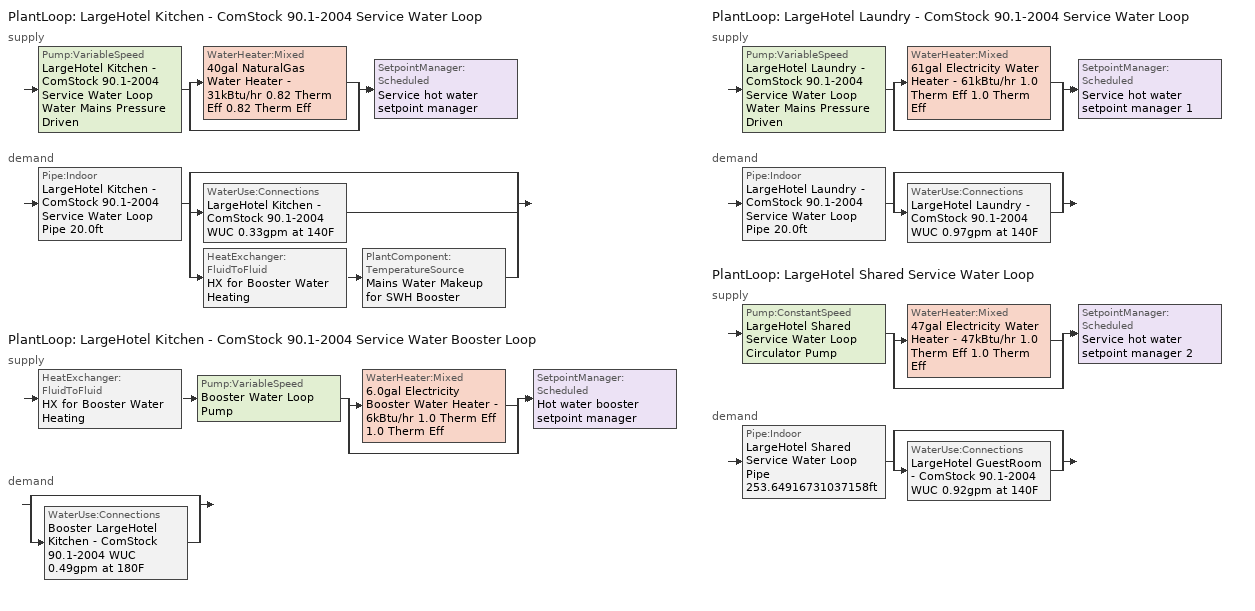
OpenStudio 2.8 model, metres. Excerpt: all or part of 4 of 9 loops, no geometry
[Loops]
PlantLoop 'LargeHotel Kitchen - ComStock 90.1-2004 Service Water Loop'
 supply: Pump:VariableSpeed 'LargeHotel Kitchen - ComStock 90.1-2004 Service Water Loop Water Mains Pressure Driven' > split
  | WaterHeater:Mixed '40gal NaturalGas Water Heater - 31kBtu/hr 0.82 Therm Eff 0.82 Therm Eff'
  | bypass
  join > SetpointManager:Scheduled 'Service hot water setpoint manager'
 demand: Pipe:Indoor 'LargeHotel Kitchen - ComStock 90.1-2004 Service Water Loop Pipe 20.0ft' > split
  | bypass
  | WaterUse:Connections 'LargeHotel Kitchen - ComStock 90.1-2004 WUC 0.33gpm at 140F'
  | HeatExchanger:FluidToFluid 'HX for Booster Water Heating' > PlantComponent:TemperatureSource 'Mains Water Makeup for SWH Booster'
PlantLoop 'LargeHotel Kitchen - ComStock 90.1-2004 Service Water Booster Loop'
 supply: HeatExchanger:FluidToFluid 'HX for Booster Water Heating' > Pump:VariableSpeed 'Booster Water Loop Pump' > split
  | WaterHeater:Mixed '6.0gal Electricity Booster Water Heater - 6kBtu/hr 1.0 Therm Eff 1.0 Therm Eff'
  | bypass
  join > SetpointManager:Scheduled 'Hot water booster setpoint manager'
 demand: split
  | bypass
  | WaterUse:Connections 'Booster LargeHotel Kitchen - ComStock 90.1-2004 WUC 0.49gpm at 180F'
PlantLoop 'LargeHotel Laundry - ComStock 90.1-2004 Service Water Loop'
 supply: Pump:VariableSpeed 'LargeHotel Laundry - ComStock 90.1-2004 Service Water Loop Water Mains Pressure Driven' > split
  | WaterHeater:Mixed '61gal Electricity Water Heater - 61kBtu/hr 1.0 Therm Eff 1.0 Therm Eff'
  | bypass
  join > SetpointManager:Scheduled 'Service hot water setpoint manager 1'
 demand: Pipe:Indoor 'LargeHotel Laundry - ComStock 90.1-2004 Service Water Loop Pipe 20.0ft' > split
  | bypass
  | WaterUse:Connections 'LargeHotel Laundry - ComStock 90.1-2004 WUC 0.97gpm at 140F'
PlantLoop 'LargeHotel Shared Service Water Loop'
 supply: Pump:ConstantSpeed 'LargeHotel Shared Service Water Loop Circulator Pump' > split
  | WaterHeater:Mixed '47gal Electricity Water Heater - 47kBtu/hr 1.0 Therm Eff 1.0 Therm Eff'
  | bypass
  join > SetpointManager:Scheduled 'Service hot water setpoint manager 2'
 demand: Pipe:Indoor 'LargeHotel Shared Service Water Loop Pipe 253.64916731037158ft' > split
  | bypass
  | WaterUse:Connections 'LargeHotel GuestRoom - ComStock 90.1-2004 WUC 0.92gpm at 140F'
[Construction]
Uninsulated copper pipe 0.75in type L: Copper pipe 0.75in type L
Uninsulated copper pipe 0.75in type L 1: Copper pipe 0.75in type L 1
Uninsulated copper pipe 0.75in type L 2: Copper pipe 0.75in type L 2
[Material] Roughness=Smooth; Thickness {m}=0.001143; Conductivity {W/m-K}=386; Density {kg/m3}=8906.27; Specific Heat {J/kg-K}=385.1856; Thermal Absorptance=0.9; Solar Absorptance=0.7; Visible Absorptance=0.7
Copper pipe 0.75in type L; Copper pipe 0.75in type L 1; Copper pipe 0.75in type L 2
[WaterUse:Connections]
Name | Water Use Equipment Name 1
LargeHotel GuestRoom - ComStock 90.1-2004 WUC 0.92gpm at 140F | LargeHotel GuestRoom - ComStock 90.1-2004 Service Water Use 0.92gpm at 140F
Booster LargeHotel Kitchen - ComStock 90.1-2004 WUC 0.49gpm at 180F | Booster LargeHotel Kitchen - ComStock 90.1-2004 Service Water Use 0.49gpm at 180F
LargeHotel Kitchen - ComStock 90.1-2004 WUC 0.33gpm at 140F | LargeHotel Kitchen - ComStock 90.1-2004 Service Water Use 0.33gpm at 140F
LargeHotel Laundry - ComStock 90.1-2004 WUC 0.97gpm at 140F | LargeHotel Laundry - ComStock 90.1-2004 Service Water Use 0.97gpm at 140F
[WaterUse:Equipment:Definition] Sensible Fraction Schedule=Fraction Sensible - 0.2; Latent Fraction Schedule=Fraction Latent - 0.05
Name | Peak Flow Rate {m3/s} | Target Temperature Schedule
LargeHotel GuestRoom - ComStock 90.1-2004 Service Water Use Def 0.92gpm | 5.82654e-05 | Mixed Water At Faucet Temp - 140F
Booster LargeHotel Kitchen - ComStock 90.1-2004 Service Water Use Def 0.49gpm | 3.11897e-05 | Mixed Water At Faucet Temp - 180F
LargeHotel Kitchen - ComStock 90.1-2004 Service Water Use Def 0.33gpm | 2.07932e-05 | Mixed Water At Faucet Temp - 140F 1
LargeHotel Laundry - ComStock 90.1-2004 Service Water Use Def 0.97gpm | 6.14375e-05 | Mixed Water At Faucet Temp - 140F 2
[WaterUse:Equipment]
Name | Water Use Equipment Definition | Flow Rate Fraction Schedule
LargeHotel GuestRoom - ComStock 90.1-2004 Service Water Use 0.92gpm at 140F | LargeHotel GuestRoom - ComStock 90.1-2004 Service Water Use Def 0.92gpm | HotelLarge GuestRoom_SWH_Sch
Booster LargeHotel Kitchen - ComStock 90.1-2004 Service Water Use 0.49gpm at 180F | Booster LargeHotel Kitchen - ComStock 90.1-2004 Service Water Use Def 0.49gpm | HotelLarge BLDG_SWH_SCH
LargeHotel Kitchen - ComStock 90.1-2004 Service Water Use 0.33gpm at 140F | LargeHotel Kitchen - ComStock 90.1-2004 Service Water Use Def 0.33gpm | HotelLarge BLDG_SWH_SCH
LargeHotel Laundry - ComStock 90.1-2004 Service Water Use 0.97gpm at 140F | LargeHotel Laundry - ComStock 90.1-2004 Service Water Use Def 0.97gpm | HotelLarge LaundryRoom_SWH_Sch_Post2004
[PlantLoop] Glycol Concentration=0; Plant Loop Volume {m3}=Autocalculate; Load Distribution Scheme=Optimal
Name | Maximum Loop Temperature {C} | Minimum Loop Temperature {C}
LargeHotel Kitchen - ComStock 90.1-2004 Service Water Loop; LargeHotel Laundry - ComStock 90.1-2004 Service Water Loop; LargeHotel Shared Service Water Loop | 60 | 10
LargeHotel Kitchen - ComStock 90.1-2004 Service Water Booster Loop
[Sizing:Plant] Loop Type=Heating; Loop Design Temperature Difference {deltaC}=5; Sizing Option=NonCoincident; Zone Timesteps in Averaging Window=1; Coincident Sizing Factor Mode=None
Name | Design Loop Exit Temperature {C}
LargeHotel Kitchen - ComStock 90.1-2004 Service Water Loop; LargeHotel Laundry - ComStock 90.1-2004 Service Water Loop; LargeHotel Shared Service Water Loop | 60
LargeHotel Kitchen - ComStock 90.1-2004 Service Water Booster Loop | 82.2222
[SetpointManager:Scheduled] Control Variable=Temperature
Name | Schedule | Setpoint Node or NodeList
Service hot water setpoint manager | Service Water Loop Temp - 140F | LargeHotel Kitchen - ComStock 90.1-2004 Service Water Loop Supply Outlet Node
Hot water booster setpoint manager | Service Water Booster Temp - 180.00000000000006F | LargeHotel Kitchen - ComStock 90.1-2004 Service Water Booster Loop Supply Outlet Node
Service hot water setpoint manager 1 | Service Water Loop Temp - 140F 1 | LargeHotel Laundry - ComStock 90.1-2004 Service Water Loop Supply Outlet Node
Service hot water setpoint manager 2 | Service Water Loop Temp - 140F 2 | LargeHotel Shared Service Water Loop Supply Outlet Node
[Pump:VariableSpeed] Pump Control Type=Continuous; Skin Loss Radiative Fraction=0.5; Design Power Sizing Method=PowerPerFlowPerPressure; Design Electric Power per Unit Flow Rate {W/(m3/s)}=348701.1; Design Shaft Power per Unit Flow Rate per Unit Head {W-s/m3-Pa}=1.28205; Design Minimum Flow Rate Fraction=0
Name | Rated Pump Head {Pa} | Motor Efficiency | Rated Power Consumption {W} | Minimum Flow Rate {m3/s}
LargeHotel Kitchen - ComStock 90.1-2004 Service Water Loop Water Mains Pressure Driven; LargeHotel Laundry - ComStock 90.1-2004 Service Water Loop Water Mains Pressure Driven | 0.001 | 0.825
Booster Water Loop Pump | 0 | 1 | 0 | 0
[WaterHeater:Mixed] Deadband Temperature Difference {deltaC}=2; Heater Control Type=Cycle; Off Cycle Parasitic Fuel Consumption Rate {W}=0; Off Cycle Parasitic Heat Fraction to Tank=0; On Cycle Parasitic Fuel Consumption Rate {W}=0; On Cycle Parasitic Heat Fraction to Tank=0; Ambient Temperature Indicator=Schedule; Use Side Effectiveness=1; Source Side Effectiveness=1; Use Side Design Flow Rate {m3/s}=autosize; Source Side Design Flow Rate {m3/s}=autosize; Indirect Water Heating Recovery Time {hr}=1.5; Source Side Flow Control Mode=IndirectHeatPrimarySetpoint
Name | Tank Volume {m3} | Setpoint Temperature Schedule | Maximum Temperature Limit {C} | Heater Maximum Capacity {W} | Heater Fuel Type | Heater Thermal Efficiency | Off Cycle Parasitic Fuel Type | On Cycle Parasitic Fuel Type | Ambient Temperature Schedule | Off Cycle Loss Coefficient to Ambient Temperature {W/K} | On Cycle Loss Coefficient to Ambient Temperature {W/K}
40gal NaturalGas Water Heater - 31kBtu/hr 0.82 Therm Eff 0.82 Therm Eff | 0.151416 | Service Water Loop Temp - 140F | 60 | 9127.74 | NaturalGas | 0.82 | NaturalGas | NaturalGas | Water Heater Ambient Temp Schedule - 70f | 4.263 | 4.263
6.0gal Electricity Booster Water Heater - 6kBtu/hr 1.0 Therm Eff 1.0 Therm Eff | 0.0227125 | Service Water Booster Temp - 180.00000000000006F | 82.2222 | 1752.53 | Electricity | 1 | Electricity | Electricity | Water Heater Ambient Temp Schedule - 70.0 | 2.26162 | 2.26162
61gal Electricity Water Heater - 61kBtu/hr 1.0 Therm Eff 1.0 Therm Eff | 0.232234 | Service Water Loop Temp - 140F 1 | 60 | 17979.8 | Electricity | 1 | Electricity | Electricity | Water Heater Ambient Temp Schedule - 70f 1 | 2.21668 | 2.21668
47gal Electricity Water Heater - 47kBtu/hr 1.0 Therm Eff 1.0 Therm Eff | 0.176195 | Service Water Loop Temp - 140F 2 | 60 | 13641.2 | Electricity | 1 | Electricity | Electricity | Water Heater Ambient Temp Schedule - 70f 2 | 1.95024 | 1.95024
[Pipe:Indoor] Environment Type=Schedule; Pipe Inside Diameter {m}=0.019939
Name | Construction | Ambient Temperature Schedule | Ambient Air Velocity Schedule | Pipe Length {m}
LargeHotel Kitchen - ComStock 90.1-2004 Service Water Loop Pipe 20.0ft | Uninsulated copper pipe 0.75in type L | LargeHotel Kitchen - ComStock 90.1-2004 Service Water Loop Piping Air Temp - 70F | LargeHotel Kitchen - ComStock 90.1-2004 Service Water Loop Piping Air Velocity - 0.67mph | 6.096
LargeHotel Laundry - ComStock 90.1-2004 Service Water Loop Pipe 20.0ft | Uninsulated copper pipe 0.75in type L 1 | LargeHotel Laundry - ComStock 90.1-2004 Service Water Loop Piping Air Temp - 70F | LargeHotel Laundry - ComStock 90.1-2004 Service Water Loop Piping Air Velocity - 0.67mph | 6.096
LargeHotel Shared Service Water Loop Pipe 253.64916731037158ft | Uninsulated copper pipe 0.75in type L 2 | LargeHotel Shared Service Water Loop Piping Air Temp - 70F | LargeHotel Shared Service Water Loop Piping Air Velocity - 0.67mph | 77.3123
[HeatExchanger:FluidToFluid]
HX for Booster Water Heating: Loop Demand Side Design Flow Rate {m3/s}=autosize; Loop Supply Side Design Flow Rate {m3/s}=autosize; Heat Exchange Model Type=Ideal; Heat Exchanger U-Factor Times Area Value {W/K}=autosize; Control Type=UncontrolledOn; Minimum Temperature Difference to Activate Heat Exchanger {deltaC}=0.01; Heat Transfer Metering End Use Type=LoopToLoop; Component Override Cooling Control Temperature Mode=Loop; Sizing Factor=1; Operation Minimum Temperature Limit {C}=0; Operation Maximum Temperature Limit {C}=100
[PlantComponent:TemperatureSource]
Mains Water Makeup for SWH Booster: Design Volume Flow Rate {m3/s}=autosize; Temperature Specification Type=Scheduled; Source Temperature {C}=8; Source Temperature Schedule=Mains Water Temperature
[Pump:ConstantSpeed]
LargeHotel Shared Service Water Loop Circulator Pump: Rated Flow Rate {m3/s}=autosize; Rated Pump Head {Pa}=29890.7; Rated Power Consumption {W}=autosize; Motor Efficiency=0.825; Fraction of Motor Inefficiencies to Fluid Stream=0; Pump Control Type=Intermittent; Design Power Sizing Method=PowerPerFlowPerPressure; Design Electric Power per Unit Flow Rate {W/(m3/s)}=348701.1; Design Shaft Power per Unit Flow Rate per Unit Head {W-s/m3-Pa}=1.28205
[Schedule:Ruleset]
HotelLarge GuestRoom_SWH_Sch: Default Day Schedule=HotelLarge GuestRoom_SWH_Sch Default; Summer Design Day Schedule=HotelLarge GuestRoom_SWH_Sch Summer Design Day; Winter Design Day Schedule=HotelLarge GuestRoom_SWH_Sch Winter Design Day
Fraction Sensible - 0.2: Default Day Schedule=Fraction Sensible - 0.2 Default
Fraction Latent - 0.05: Default Day Schedule=Fraction Latent - 0.05 Default
Mixed Water At Faucet Temp - 140F: Default Day Schedule=Mixed Water At Faucet Temp - 140F Default
HotelLarge BLDG_SWH_SCH: Default Day Schedule=HotelLarge BLDG_SWH_SCH Default; Summer Design Day Schedule=HotelLarge BLDG_SWH_SCH Summer Design Day; Winter Design Day Schedule=HotelLarge BLDG_SWH_SCH Winter Design Day
Mixed Water At Faucet Temp - 180F: Default Day Schedule=Mixed Water At Faucet Temp - 180F Default
Mixed Water At Faucet Temp - 140F 1: Default Day Schedule=Mixed Water At Faucet Temp - 140F Default 1
Service Water Loop Temp - 140F: Default Day Schedule=Service Water Loop Temp - 140F Default
Water Heater Ambient Temp Schedule - 70f: Default Day Schedule=Water Heater Ambient Temp Schedule - 70f Default
LargeHotel Kitchen - ComStock 90.1-2004 Service Water Loop Piping Air Temp - 70F: Default Day Schedule=LargeHotel Kitchen - ComStock 90.1-2004 Service Water Loop Piping Air Temp - 70F Default
LargeHotel Kitchen - ComStock 90.1-2004 Service Water Loop Piping Air Velocity - 0.67mph: Default Day Schedule=LargeHotel Kitchen - ComStock 90.1-2004 Service Water Loop Piping Air Velocity - 0.67mph Default
Service Water Booster Temp - 180.00000000000006F: Default Day Schedule=Service Water Booster Temp - 180.00000000000006F Default
Water Heater Ambient Temp Schedule - 70.0: Default Day Schedule=Water Heater Ambient Temp Schedule - 70.0 Default
HotelLarge LaundryRoom_SWH_Sch_Post2004: Default Day Schedule=HotelLarge LaundryRoom_SWH_Sch_Post2004 Default; Summer Design Day Schedule=HotelLarge LaundryRoom_SWH_Sch_Post2004 Summer Design Day; Winter Design Day Schedule=HotelLarge LaundryRoom_SWH_Sch_Post2004 Winter Design Day
Mixed Water At Faucet Temp - 140F 2: Default Day Schedule=Mixed Water At Faucet Temp - 140F Default 2
Service Water Loop Temp - 140F 1: Default Day Schedule=Service Water Loop Temp - 140F Default 1
Water Heater Ambient Temp Schedule - 70f 1: Default Day Schedule=Water Heater Ambient Temp Schedule - 70f Default 1
LargeHotel Laundry - ComStock 90.1-2004 Service Water Loop Piping Air Temp - 70F: Default Day Schedule=LargeHotel Laundry - ComStock 90.1-2004 Service Water Loop Piping Air Temp - 70F Default
LargeHotel Laundry - ComStock 90.1-2004 Service Water Loop Piping Air Velocity - 0.67mph: Default Day Schedule=LargeHotel Laundry - ComStock 90.1-2004 Service Water Loop Piping Air Velocity - 0.67mph Default
Service Water Loop Temp - 140F 2: Default Day Schedule=Service Water Loop Temp - 140F Default 2
Water Heater Ambient Temp Schedule - 70f 2: Default Day Schedule=Water Heater Ambient Temp Schedule - 70f Default 2
LargeHotel Shared Service Water Loop Piping Air Temp - 70F: Default Day Schedule=LargeHotel Shared Service Water Loop Piping Air Temp - 70F Default
LargeHotel Shared Service Water Loop Piping Air Velocity - 0.67mph: Default Day Schedule=LargeHotel Shared Service Water Loop Piping Air Velocity - 0.67mph Default
[Schedule:Day]
HotelLarge GuestRoom_SWH_Sch Default: Yes, 0, 15, 0.268966, 0, 30, 0.265517, 0, 45, 0.262069, 1, 0, 0.258621, 1, 15, 0.255172, 1, 30, 0.251724, 1, 45, 0.248276, 2, 0, 0.244828, 2, 15, 0.241379, 2, 30, 0.237931, 2, 45, 0.234483, 3, 0, 0.231034, 3, 15, 0.227586, 3, 30, 0.224138, 3, 45, 0.22069, 4, 0, 0.217241, 4, 15, 0.213793, 4, 30, 0.210345, 4, 45, 0.206897, 5, 0, 0.203448, 5, 15, 0.2, 10, 15, 0.2, 11, 7, 0.4, 11, 22, 0.45, 11, 37, 0.5, 11, 52, 0.55, 12, 7, 0.6, 12, 22, 0.5625, 12, 37, 0.525, 12, 52, 0.4875, 13, 7, 0.45, 13, 22, 0.4, 13, 37, 0.35, 13, 52, 0.3, 14, 7, 0.25, 14, 22, 0.2375, 14, 37, 0.225, 14, 52, 0.2125, 15, 7, 0.2, 15, 22, 0.1875, 15, 37, 0.175, 15, 52, 0.1625, 16, 7, 0.15, 18, 7, 0.15, 18, 22, 0.657143, 18, 37, 0.714286, 18, 52, 0.771429, 19, 0, 0.8, 19, 15, 0.7375, 19, 30, 0.675, 19, 45, 0.6125, 20, 0, 0.55, 20, 15, 0.5125, 20, 30, 0.475, 20, 45, 0.4375, 21, 0, 0.4, 21, 15, 0.375, 21, 30, 0.35, 21, 45, 0.325, 22, 0, 0.3, 22, 15, 0.296552, 22, 30, 0.293103, 22, 45, 0.289655, 23, 0, 0.286207, 23, 15, 0.282759, 23, 30, 0.27931, 23, 45, 0.275862, 24, 0, 0.272414
HotelLarge GuestRoom_SWH_Sch Winter Design Day; HotelLarge GuestRoom_SWH_Sch Summer Design Day: 1, 0, 0.2, 4, 0, 0.15, 5, 0, 0.2, 6, 0, 0.25, 7, 0, 0.35, 8, 0, 0.6, 9, 0, 0.8, 10, 0, 0.55, 11, 0, 0.4, 12, 0, 0.3, 17, 0, 0.2, 18, 0, 0.25, 19, 0, 0.3, 22, 0, 0.4, 23, 0, 0.6, 24, 0, 0.35
Fraction Sensible - 0.2 Default: 24, 0, 0.2
Fraction Latent - 0.05 Default: 24, 0, 0.05
Mixed Water At Faucet Temp - 140F Default; Mixed Water At Faucet Temp - 140F Default 1; Service Water Loop Temp - 140F Default; Mixed Water At Faucet Temp - 140F Default 2; Service Water Loop Temp - 140F Default 1; Service Water Loop Temp - 140F Default 2: 24, 0, 60
HotelLarge BLDG_SWH_SCH Default: Yes, 0, 15, 0.415517, 0, 30, 0.417241, 0, 45, 0.418966, 1, 0, 0.42069, 1, 15, 0.422414, 1, 30, 0.424138, 1, 45, 0.425862, 2, 0, 0.427586, 2, 15, 0.42931, 2, 30, 0.431034, 2, 45, 0.432759, 3, 0, 0.434483, 3, 15, 0.436207, 3, 30, 0.437931, 3, 45, 0.439655, 4, 0, 0.441379, 4, 15, 0.443103, 4, 30, 0.444828, 4, 45, 0.446552, 5, 0, 0.448276, 5, 15, 0.45, 5, 30, 0.4375, 5, 45, 0.425, 6, 0, 0.4125, 6, 15, 0.4, 6, 30, 0.3875, 6, 45, 0.375, 7, 0, 0.3625, 7, 15, 0.35, 7, 30, 0.3375, 7, 45, 0.325, 8, 0, 0.3125, 8, 15, 0.3, 10, 15, 0.3, 10, 30, 0.571429, 10, 45, 0.542857, 11, 0, 0.514286, 11, 7, 0.5, 11, 22, 0.5125, 11, 37, 0.525, 11, 52, 0.5375, 12, 7, 0.55, 12, 22, 0.525, 12, 37, 0.5, 12, 52, 0.475, 13, 7, 0.45, 13, 22, 0.4, 13, 37, 0.35, 13, 52, 0.3, 14, 7, 0.25, 14, 22, 0.2375, 14, 37, 0.225, 14, 52, 0.2125, 15, 7, 0.2, 15, 22, 0.1875, 15, 37, 0.175, 15, 52, 0.1625, 16, 7, 0.15, 18, 7, 0.15, 18, 22, 0.528571, 18, 37, 0.557143, 18, 52, 0.585714, 19, 0, 0.6, 19, 15, 0.5875, 19, 30, 0.575, 19, 45, 0.5625, 20, 0, 0.55, 20, 15, 0.525, 20, 30, 0.5, 20, 45, 0.475, 21, 0, 0.45, 21, 15, 0.4375, 21, 30, 0.425, 21, 45, 0.4125, 22, 0, 0.4, 22, 15, 0.401724, 22, 30, 0.403448, 22, 45, 0.405172, 23, 0, 0.406897, 23, 15, 0.408621, 23, 30, 0.410345, 23, 45, 0.412069, 24, 0, 0.413793
HotelLarge BLDG_SWH_SCH Summer Design Day: 1, 0, 0.2, 4, 0, 0.15, 5, 0, 0.2, 6, 0, 0.25, 7, 0, 0.5, 8, 0, 0.6, 9, 0, 0.55, 10, 0, 0.45, 11, 0, 0.4, 12, 0, 0.45, 13, 0, 0.4, 14, 0, 0.35, 17, 0, 0.3, 18, 0, 0.4, 19, 0, 0.55, 20, 0, 0.6, 21, 0, 0.5, 22, 0, 0.55, 23, 0, 0.45, 24, 0, 0.25
HotelLarge BLDG_SWH_SCH Winter Design Day: 1, 0, 0.2, 4, 0, 0.15, 5, 0, 0.2, 6, 0, 0.25, 7, 0, 0.4, 10, 0, 0.5, 11, 0, 0.45, 13, 0, 0.5, 14, 0, 0.45, 16, 0, 0.4, 17, 0, 0.35, 18, 0, 0.4, 20, 0, 0.55, 21, 0, 0.5, 22, 0, 0.55, 23, 0, 0.4, 24, 0, 0.3
HotelLarge BLDG_SWH_SCH WntrDsn|Sat Day; autogen Schedule Rule 23 2_day_sch: Yes, 0, 15, 0.225, 0, 30, 0.2, 0, 45, 0.1875, 1, 0, 0.175, 1, 15, 0.1625, 1, 30, 0.15, 3, 30, 0.15, 3, 45, 0.1625, 4, 0, 0.175, 4, 15, 0.1875, 4, 30, 0.2, 4, 45, 0.2125, 5, 0, 0.225, 5, 15, 0.2375, 5, 30, 0.25, 5, 45, 0.2875, 6, 0, 0.325, 6, 15, 0.3625, 6, 30, 0.4, 6, 45, 0.425, 7, 0, 0.45, 7, 15, 0.475, 7, 30, 0.5, 9, 30, 0.5, 9, 45, 0.4875, 10, 0, 0.475, 10, 15, 0.4625, 10, 30, 0.45, 10, 45, 0.4625, 11, 0, 0.475, 11, 15, 0.4875, 11, 30, 0.5, 12, 30, 0.5, 12, 45, 0.4875, 13, 0, 0.475, 13, 15, 0.4625, 13, 30, 0.45, 13, 45, 0.4375, 14, 0, 0.425, 14, 15, 0.4125, 14, 30, 0.4, 15, 30, 0.4, 15, 45, 0.3875, 16, 0, 0.375, 16, 15, 0.3625, 16, 30, 0.35, 16, 45, 0.3625, 17, 0, 0.375, 17, 15, 0.3875, 17, 30, 0.4, 17, 45, 0.4375, 18, 0, 0.475, 18, 15, 0.5125, 18, 30, 0.55, 19, 30, 0.55, 19, 45, 0.5375, 20, 0, 0.525, 20, 15, 0.5125, 20, 30, 0.5, 20, 45, 0.5125, 21, 0, 0.525, 21, 15, 0.5375, 21, 30, 0.55, 21, 45, 0.5125, 22, 0, 0.475, 22, 15, 0.4375, 22, 30, 0.4, 22, 45, 0.375, 23, 0, 0.35, 23, 15, 0.325, 23, 30, 0.3, 23, 45, 0.275, 24, 0, 0.25
Mixed Water At Faucet Temp - 180F Default; Service Water Booster Temp - 180.00000000000006F Default: 24, 0, 82.2222
Water Heater Ambient Temp Schedule - 70f Default; LargeHotel Kitchen - ComStock 90.1-2004 Service Water Loop Piping Air Temp - 70F Default; Water Heater Ambient Temp Schedule - 70.0 Default; Water Heater Ambient Temp Schedule - 70f Default 1; LargeHotel Laundry - ComStock 90.1-2004 Service Water Loop Piping Air Temp - 70F Default; Water Heater Ambient Temp Schedule - 70f Default 2; LargeHotel Shared Service Water Loop Piping Air Temp - 70F Default: 24, 0, 21.1111
LargeHotel Kitchen - ComStock 90.1-2004 Service Water Loop Piping Air Velocity - 0.67mph Default; LargeHotel Laundry - ComStock 90.1-2004 Service Water Loop Piping Air Velocity - 0.67mph Default; LargeHotel Shared Service Water Loop Piping Air Velocity - 0.67mph Default: 24, 0, 0.3
HotelLarge LaundryRoom_SWH_Sch_Post2004 Default; autogen HotelLarge LaundryRoom_SWH_Sch_Post2004 0_day_sch; autogen HotelLarge LaundryRoom_SWH_Sch_Post2004 1_day_sch: Yes, 17, 0, 0, 24, 0, 1
HotelLarge LaundryRoom_SWH_Sch_Post2004 Winter Design Day; HotelLarge LaundryRoom_SWH_Sch_Post2004 Summer Design Day: 17, 0, 0, 24, 0, 1
HotelLarge BLDG_SWH_SCH Default 1: Yes, 0, 15, 0.478788, 0, 30, 0.475758, 0, 45, 0.472727, 1, 0, 0.469697, 1, 15, 0.466667, 1, 30, 0.463636, 1, 45, 0.460606, 2, 0, 0.457576, 2, 15, 0.454545, 2, 30, 0.451515, 2, 45, 0.448485, 3, 0, 0.445455, 3, 15, 0.442424, 3, 30, 0.439394, 3, 45, 0.436364, 4, 0, 0.433333, 4, 15, 0.430303, 4, 30, 0.427273, 4, 45, 0.424242, 5, 0, 0.421212, 5, 15, 0.418182, 5, 30, 0.415152, 5, 45, 0.412121, 6, 0, 0.409091, 6, 15, 0.406061, 6, 30, 0.40303, 6, 45, 0.4, 7, 0, 0.3875, 7, 15, 0.375, 7, 30, 0.3625, 7, 45, 0.35, 8, 0, 0.3375, 8, 15, 0.325, 8, 30, 0.3125, 8, 45, 0.3, 10, 15, 0.3, 10, 30, 0.325, 10, 45, 0.35, 11, 0, 0.375, 11, 15, 0.4, 11, 30, 0.428571, 11, 45, 0.457143, 12, 0, 0.485714, 12, 7, 0.5, 12, 22, 0.475, 12, 37, 0.45, 12, 52, 0.425, 13, 7, 0.4, 13, 22, 0.35, 13, 37, 0.3, 13, 52, 0.25, 14, 7, 0.2, 14, 22, 0.2125, 14, 37, 0.225, 14, 52, 0.2375, 15, 7, 0.25, 15, 22, 0.2375, 15, 37, 0.225, 15, 52, 0.2125, 16, 7, 0.2, 19, 7, 0.2, 20, 0, 0.5, 20, 15, 0.5125, 20, 30, 0.525, 20, 45, 0.5375, 21, 0, 0.55, 21, 15, 0.5375, 21, 30, 0.525, 21, 45, 0.5125, 22, 0, 0.5, 22, 30, 0.5, 22, 45, 0.49697, 23, 0, 0.493939, 23, 15, 0.490909, 23, 30, 0.487879, 23, 45, 0.484848, 24, 0, 0.481818
HotelLarge GuestRoom_SWH_Sch Default 1; autogen Schedule Rule 22 1_day_sch; autogen Schedule Rule 22 2_day_sch: Yes, 0, 15, 0.2375, 0, 30, 0.2, 0, 45, 0.1875, 1, 0, 0.175, 1, 15, 0.1625, 1, 30, 0.15, 3, 30, 0.15, 3, 45, 0.1625, 4, 0, 0.175, 4, 15, 0.1875, 4, 30, 0.2, 4, 45, 0.2125, 5, 0, 0.225, 5, 15, 0.2375, 5, 30, 0.25, 5, 45, 0.275, 6, 0, 0.3, 6, 15, 0.325, 6, 30, 0.35, 6, 45, 0.4125, 7, 0, 0.475, 7, 15, 0.5375, 7, 30, 0.6, 7, 45, 0.65, 8, 0, 0.7, 8, 15, 0.75, 8, 30, 0.8, 8, 45, 0.7375, 9, 0, 0.675, 9, 15, 0.6125, 9, 30, 0.55, 9, 45, 0.5125, 10, 0, 0.475, 10, 15, 0.4375, 10, 30, 0.4, 10, 45, 0.375, 11, 0, 0.35, 11, 15, 0.325, 11, 30, 0.3, 11, 45, 0.275, 12, 0, 0.25, 12, 15, 0.225, 12, 30, 0.2, 16, 30, 0.2, 16, 45, 0.2125, 17, 0, 0.225, 17, 15, 0.2375, 17, 30, 0.25, 17, 45, 0.2625, 18, 0, 0.275, 18, 15, 0.2875, 18, 30, 0.3, 18, 45, 0.325, 19, 0, 0.35, 19, 15, 0.375, 19, 30, 0.4, 21, 30, 0.4, 21, 45, 0.45, 22, 0, 0.5, 22, 15, 0.55, 22, 30, 0.6, 22, 45, 0.5375, 23, 0, 0.475, 23, 15, 0.4125, 23, 30, 0.35, 23, 45, 0.3125, 24, 0, 0.275
[Schedule:Rule]
Schedule Rule 23: Schedule Ruleset=HotelLarge BLDG_SWH_SCH; Rule Order=1; Day Schedule=HotelLarge BLDG_SWH_SCH WntrDsn|Sat Day; Apply Saturday=Yes; Date Specification Type=DateRange; Start Month=1; Start Day=1; End Month=12; End Day=31
Schedule Rule 18: Schedule Ruleset=HotelLarge BLDG_SWH_SCH; Rule Order=0; Day Schedule=HotelLarge BLDG_SWH_SCH Default 1; Apply Sunday=Yes
Schedule Rule 22: Schedule Ruleset=HotelLarge GuestRoom_SWH_Sch; Rule Order=0; Day Schedule=HotelLarge GuestRoom_SWH_Sch Default 1; Apply Saturday=Yes; Apply Sunday=Yes
autogen Schedule Rule 23 2: Schedule Ruleset=HotelLarge BLDG_SWH_SCH; Rule Order=2; Day Schedule=autogen Schedule Rule 23 2_day_sch; Apply Saturday=Yes; Date Specification Type=SpecificDates; Apply Sunday=Yes; Apply Monday=Yes; Apply Tuesday=Yes; Apply Wednesday=Yes; Apply Thursday=Yes; Apply Friday=Yes; Specific Month 1=12; Specific Day 1=31
autogen Schedule Rule 22 1: Schedule Ruleset=HotelLarge GuestRoom_SWH_Sch; Rule Order=1; Day Schedule=autogen Schedule Rule 22 1_day_sch; Apply Saturday=Yes; Date Specification Type=SpecificDates; Apply Sunday=Yes; Apply Monday=Yes; Apply Tuesday=Yes; Apply Wednesday=Yes; Apply Thursday=Yes; Apply Friday=Yes; Specific Month 1=12; Specific Day 1=31
autogen Schedule Rule 22 2: Schedule Ruleset=HotelLarge GuestRoom_SWH_Sch; Rule Order=2; Day Schedule=autogen Schedule Rule 22 2_day_sch; Apply Saturday=Yes; Date Specification Type=SpecificDates; Apply Sunday=Yes; Apply Monday=Yes; Apply Tuesday=Yes; Apply Wednesday=Yes; Apply Thursday=Yes; Apply Friday=Yes; Specific Month 1=1; Specific Day 1=3; Specific Month 2=1; Specific Day 2=10; Specific Month 3=1; Specific Day 3=17; Specific Month 4=1; Specific Day 4=24; Specific Month 5=1; Specific Day 5=31; Specific Month 6=2; Specific Day 6=7; Specific Month 7=2; Specific Day 7=14; Specific Month 8=2; Specific Day 8=21; Specific Month 9=2; Specific Day 9=28; Specific Month 10=3; Specific Day 10=6; Specific Month 11=3; Specific Day 11=13; Specific Month 12=3; Specific Day 12=20; Specific Month 13=3; Specific Day 13=27; Specific Month 14=4; Specific Day 14=3; Specific Month 15=4; Specific Day 15=10; Specific Month 16=4; Specific Day 16=17; Specific Month 17=4; Specific Day 17=24; Specific Month 18=5; Specific Day 18=1; Specific Month 19=5; Specific Day 19=8; Specific Month 20=5; Specific Day 20=15; Specific Month 21=5; Specific Day 21=22; Specific Month 22=5; Specific Day 22=29; Specific Month 23=6; Specific Day 23=5; Specific Month 24=6; Specific Day 24=12; Specific Month 25=6; Specific Day 25=19; Specific Month 26=6; Specific Day 26=26; Specific Month 27=7; Specific Day 27=3; Specific Month 28=7; Specific Day 28=10; Specific Month 29=7; Specific Day 29=17; Specific Month 30=7; Specific Day 30=24; Specific Month 31=7; Specific Day 31=31; Specific Month 32=8; Specific Day 32=7; Specific Month 33=8; Specific Day 33=14; Specific Month 34=8; Specific Day 34=21; Specific Month 35=8; Specific Day 35=28; Specific Month 36=9; Specific Day 36=4; Specific Month 37=9; Specific Day 37=11; Specific Month 38=9; Specific Day 38=18; Specific Month 39=9; Specific Day 39=25; Specific Month 40=10; Specific Day 40=2; Specific Month 41=10; Specific Day 41=9; Specific Month 42=10; Specific Day 42=16; Specific Month 43=10; Specific Day 43=23; Specific Month 44=10; Specific Day 44=30; Specific Month 45=11; Specific Day 45=6; Specific Month 46=11; Specific Day 46=13; Specific Month 47=11; Specific Day 47=20; Specific Month 48=11; Specific Day 48=27; Specific Month 49=12; Specific Day 49=4; Specific Month 50=12; Specific Day 50=11; Specific Month 51=12; Specific Day 51=18; Specific Month 52=12; Specific Day 52=25
autogen HotelLarge LaundryRoom_SWH_Sch_Post2004 0: Schedule Ruleset=HotelLarge LaundryRoom_SWH_Sch_Post2004; Rule Order=0; Day Schedule=autogen HotelLarge LaundryRoom_SWH_Sch_Post2004 0_day_sch; Apply Saturday=Yes; Date Specification Type=SpecificDates; Apply Sunday=Yes; Apply Monday=Yes; Apply Tuesday=Yes; Apply Wednesday=Yes; Apply Thursday=Yes; Apply Friday=Yes; Specific Month 1=1; Specific Day 1=2; Specific Month 2=1; Specific Day 2=9; Specific Month 3=1; Specific Day 3=16; Specific Month 4=1; Specific Day 4=23; Specific Month 5=1; Specific Day 5=30; Specific Month 6=2; Specific Day 6=6; Specific Month 7=2; Specific Day 7=13; Specific Month 8=2; Specific Day 8=20; Specific Month 9=2; Specific Day 9=27; Specific Month 10=3; Specific Day 10=5; Specific Month 11=3; Specific Day 11=12; Specific Month 12=3; Specific Day 12=19; Specific Month 13=3; Specific Day 13=26; Specific Month 14=4; Specific Day 14=2; Specific Month 15=4; Specific Day 15=9; Specific Month 16=4; Specific Day 16=16; Specific Month 17=4; Specific Day 17=23; Specific Month 18=4; Specific Day 18=30; Specific Month 19=5; Specific Day 19=7; Specific Month 20=5; Specific Day 20=14; Specific Month 21=5; Specific Day 21=21; Specific Month 22=5; Specific Day 22=28; Specific Month 23=6; Specific Day 23=4; Specific Month 24=6; Specific Day 24=11; Specific Month 25=6; Specific Day 25=18; Specific Month 26=6; Specific Day 26=25; Specific Month 27=7; Specific Day 27=2; Specific Month 28=7; Specific Day 28=9; Specific Month 29=7; Specific Day 29=16; Specific Month 30=7; Specific Day 30=23; Specific Month 31=7; Specific Day 31=30; Specific Month 32=8; Specific Day 32=6; Specific Month 33=8; Specific Day 33=13; Specific Month 34=8; Specific Day 34=20; Specific Month 35=8; Specific Day 35=27; Specific Month 36=9; Specific Day 36=3; Specific Month 37=9; Specific Day 37=10; Specific Month 38=9; Specific Day 38=17; Specific Month 39=9; Specific Day 39=24; Specific Month 40=10; Specific Day 40=1; Specific Month 41=10; Specific Day 41=8; Specific Month 42=10; Specific Day 42=15; Specific Month 43=10; Specific Day 43=22; Specific Month 44=10; Specific Day 44=29; Specific Month 45=11; Specific Day 45=5; Specific Month 46=11; Specific Day 46=12; Specific Month 47=11; Specific Day 47=19; Specific Month 48=11; Specific Day 48=26; Specific Month 49=12; Specific Day 49=3; Specific Month 50=12; Specific Day 50=10; Specific Month 51=12; Specific Day 51=17; Specific Month 52=12; Specific Day 52=24
autogen HotelLarge LaundryRoom_SWH_Sch_Post2004 1: Schedule Ruleset=HotelLarge LaundryRoom_SWH_Sch_Post2004; Rule Order=1; Day Schedule=autogen HotelLarge LaundryRoom_SWH_Sch_Post2004 1_day_sch; Apply Saturday=Yes; Date Specification Type=SpecificDates; Apply Sunday=Yes; Apply Monday=Yes; Apply Tuesday=Yes; Apply Wednesday=Yes; Apply Thursday=Yes; Apply Friday=Yes; Specific Month 1=1; Specific Day 1=3; Specific Month 2=1; Specific Day 2=10; Specific Month 3=1; Specific Day 3=17; Specific Month 4=1; Specific Day 4=24; Specific Month 5=1; Specific Day 5=31; Specific Month 6=2; Specific Day 6=7; Specific Month 7=2; Specific Day 7=14; Specific Month 8=2; Specific Day 8=21; Specific Month 9=2; Specific Day 9=28; Specific Month 10=3; Specific Day 10=6; Specific Month 11=3; Specific Day 11=13; Specific Month 12=3; Specific Day 12=20; Specific Month 13=3; Specific Day 13=27; Specific Month 14=4; Specific Day 14=3; Specific Month 15=4; Specific Day 15=10; Specific Month 16=4; Specific Day 16=17; Specific Month 17=4; Specific Day 17=24; Specific Month 18=5; Specific Day 18=1; Specific Month 19=5; Specific Day 19=8; Specific Month 20=5; Specific Day 20=15; Specific Month 21=5; Specific Day 21=22; Specific Month 22=5; Specific Day 22=29; Specific Month 23=6; Specific Day 23=5; Specific Month 24=6; Specific Day 24=12; Specific Month 25=6; Specific Day 25=19; Specific Month 26=6; Specific Day 26=26; Specific Month 27=7; Specific Day 27=3; Specific Month 28=7; Specific Day 28=10; Specific Month 29=7; Specific Day 29=17; Specific Month 30=7; Specific Day 30=24; Specific Month 31=7; Specific Day 31=31; Specific Month 32=8; Specific Day 32=7; Specific Month 33=8; Specific Day 33=14; Specific Month 34=8; Specific Day 34=21; Specific Month 35=8; Specific Day 35=28; Specific Month 36=9; Specific Day 36=4; Specific Month 37=9; Specific Day 37=11; Specific Month 38=9; Specific Day 38=18; Specific Month 39=9; Specific Day 39=25; Specific Month 40=10; Specific Day 40=2; Specific Month 41=10; Specific Day 41=9; Specific Month 42=10; Specific Day 42=16; Specific Month 43=10; Specific Day 43=23; Specific Month 44=10; Specific Day 44=30; Specific Month 45=11; Specific Day 45=6; Specific Month 46=11; Specific Day 46=13; Specific Month 47=11; Specific Day 47=20; Specific Month 48=11; Specific Day 48=27; Specific Month 49=12; Specific Day 49=4; Specific Month 50=12; Specific Day 50=11; Specific Month 51=12; Specific Day 51=18; Specific Month 52=12; Specific Day 52=25
[Schedule:Constant]
Mains Water Temperature: Value=10
